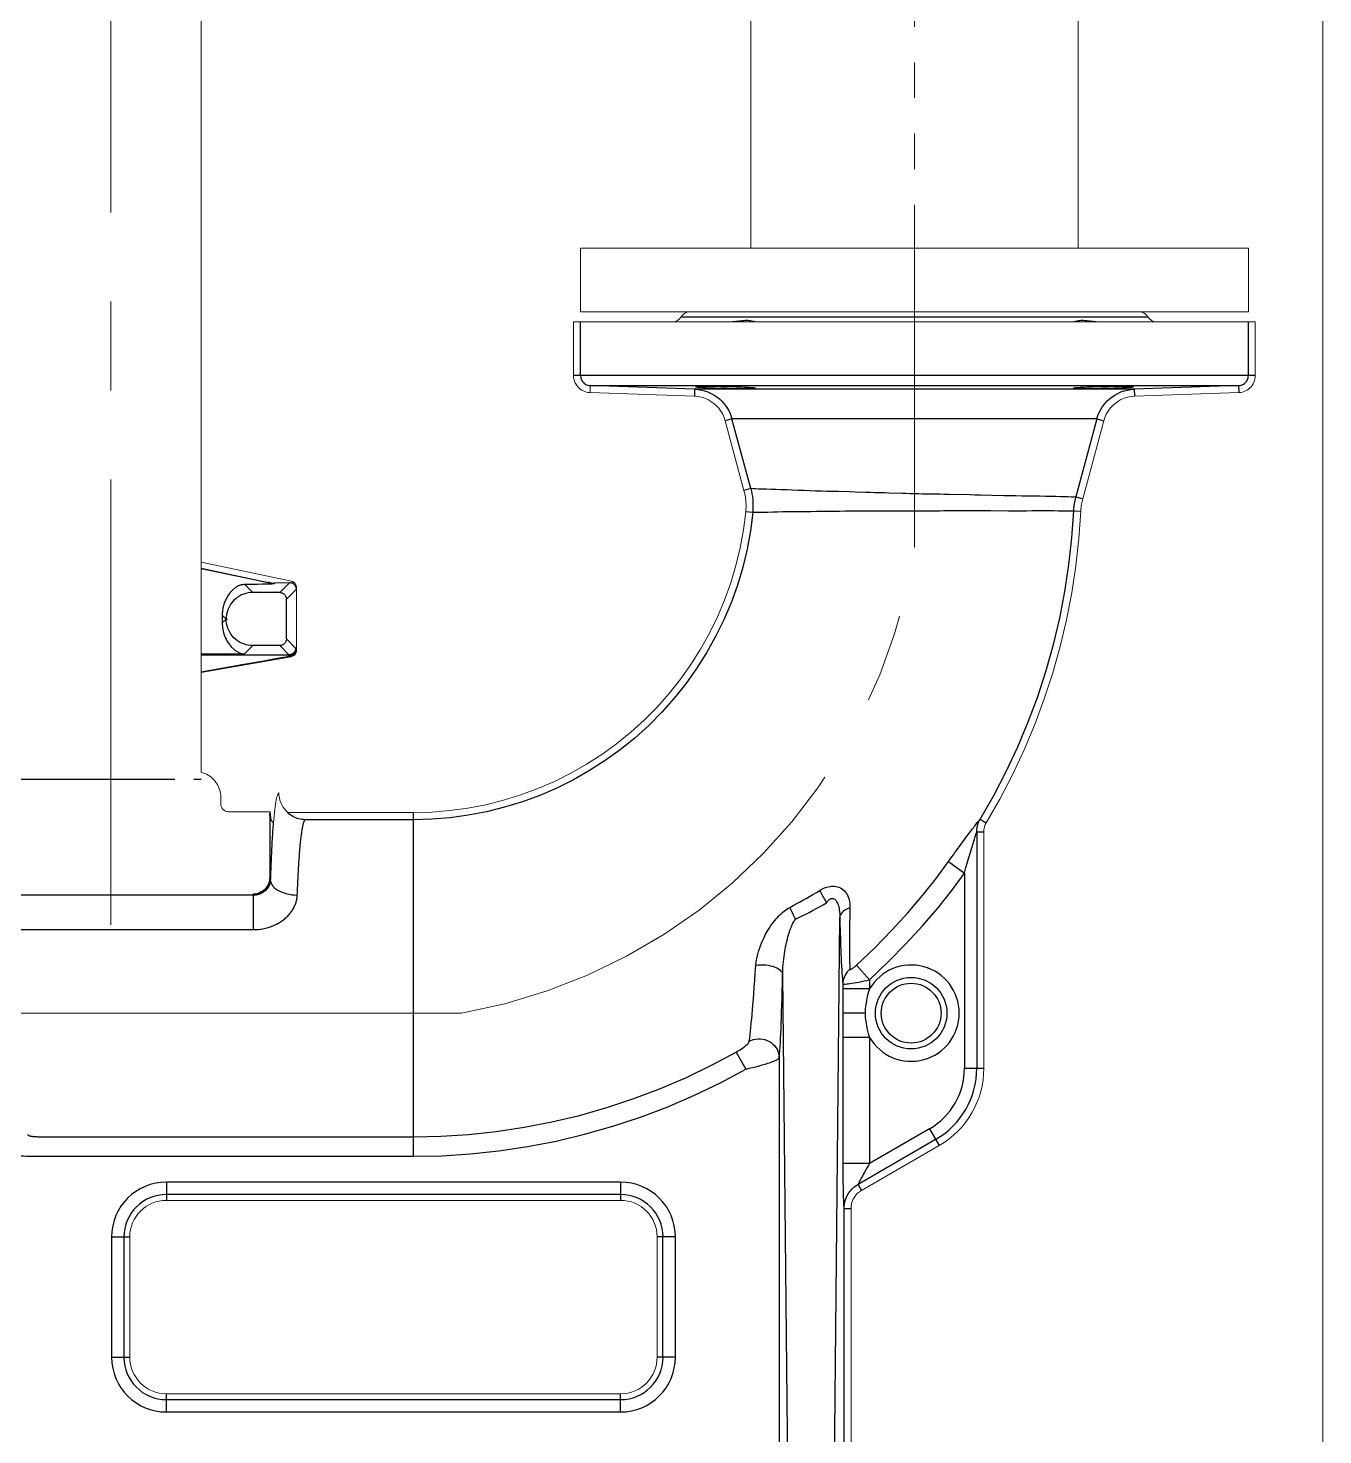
# Model space of a CAD drawing. Header units: millimetres. Extents: x 100 to 940, y 100 to 694.
# Drawn here: x 603.852 to 607.486, y 501.303 to 505.252 of the extents above; entities that cross this region are included whole.
import ezdxf

# ---------------------------------------------------------------- set-up
doc = ezdxf.new("R2010")
doc.units = ezdxf.units.MM
doc.linetypes.add('CENTER', pattern=[2, 1.25, -0.25, 0.25, -0.25])
doc.linetypes.add('SGC_DASHDOT', pattern=[1, 0.5, -0.25, 0, -0.25])
for name, color, linetype, lineweight in [('CL', 1, 'CENTER', 9), ('OUTLINE', 6, 'Continuous', 9), ('PAREDE', 7, 'Continuous', 9), ('SGC-EIXOS', 9, 'SGC_DASHDOT', 9), ('SGC-Tubos (Desenho Bifilar)', 6, 'Continuous', 9)]:
    doc.layers.add(name, color=color, linetype=linetype, lineweight=lineweight)

# ---------------------------------------------------------------- blocks, each defined once
blk = doc.blocks.new('BB-1-CA06-N10-D80-S0-L4149')
at = {"layer": 'SGC-EIXOS'}
blk.add_line((2074.67, 0), (-2074.67, 0), dxfattribs=at)
at = {"layer": 'SGC-Tubos (Desenho Bifilar)'}
for p, q in [((2055.67, 49), (-2055.67, 49)), ((2055.67, -49), (-2055.67, -49))]:
    blk.add_line(p, q, dxfattribs=at)
blk.add_lwpolyline([(-2074.67, -100), (-2074.67, 100), (-2055.67, 100), (-2055.67, -100)], close=True, dxfattribs=at)

msp = doc.modelspace()

# ---------------------------------------------------------------- linework, layer by layer
at = {"color": 7, "linetype": 'Continuous'}
for p, q in [((605.4026, 504.2765), (605.4026, 504.4274)), ((607.277, 504.2765), (607.277, 504.4274)), ((605.7227, 504.2381), (605.4297, 504.2484)), ((607.2498, 504.2484), (606.9568, 504.2381)), ((605.8801, 503.9592), (605.8275, 504.1549)), ((606.852, 504.1549), (606.7931, 503.9359)), ((604.4073, 503.5931), (604.4076, 503.5931)), ((604.2633, 503.1431), (603.8312, 503.1431)), ((604.3375, 503.1431), (604.317, 503.1431)), ((604.5298, 503.0414), (604.531, 503.0519)), ((604.9335, 503.0299), (604.6292, 503.0299)), ((606.5148, 502.9961), (606.5148, 502.3324)), ((606.3992, 502.1321), (606.1814, 502.0063)), ((605.5148, 501.9778), (604.2398, 501.9778)), ((606.1421, 500.7243), (606.1421, 501.9386)), ((604.1207, 501.8587), (604.1207, 501.5212)), ((605.6338, 501.5212), (605.6338, 501.8587)), ((604.2398, 501.4021), (605.5148, 501.4021))]:
    msp.add_line(p, q, dxfattribs=at)
at = {"color": 9, "linetype": 'Continuous'}
for p, q in [((605.6848, 504.4415), (606.9948, 504.4415)), ((607.2966, 504.2765), (605.3829, 504.2765)), ((605.4297, 504.2484), (607.2498, 504.2484)), ((605.7227, 504.2381), (605.722, 504.2185)), ((606.9568, 504.2381), (605.7227, 504.2381)), ((606.9568, 504.2381), (606.9575, 504.2185)), ((607.2498, 504.2484), (607.2505, 504.2287)), ((605.8275, 504.1549), (605.8085, 504.1498)), ((606.852, 504.1549), (605.8275, 504.1549)), ((606.852, 504.1549), (606.871, 504.1498)), ((605.8801, 503.9592), (605.8611, 503.9541)), ((606.1729, 503.9493), (606.1578, 503.9497)), ((606.494, 503.9415), (606.4375, 503.9426)), ((606.5906, 503.9393), (606.5571, 503.9401)), ((606.7931, 503.9359), (606.8121, 503.9308)), ((605.8856, 503.8919), (605.8661, 503.8939)), ((606.1132, 503.8951), (606.0653, 503.8945)), ((606.4098, 503.8963), (606.3734, 503.896)), ((606.7869, 503.8965), (606.8066, 503.8955)), ((604.3375, 503.7357), (604.5258, 503.696)), ((604.531, 503.6934), (604.3375, 503.7342)), ((604.4789, 503.69), (604.4603, 503.6898)), ((604.4825, 503.6676), (604.4603, 503.6898)), ((604.4958, 503.6903), (604.4789, 503.69)), ((604.5089, 503.6906), (604.4958, 503.6903)), ((604.5178, 503.6908), (604.5089, 503.6906)), ((604.5239, 503.691), (604.5178, 503.6908)), ((604.528, 503.6911), (604.5239, 503.691)), ((604.5279, 503.6956), (604.5258, 503.696)), ((604.5291, 503.6953), (604.5279, 503.6956)), ((604.5315, 503.6913), (604.528, 503.6911)), ((604.5302, 503.695), (604.5291, 503.6953)), ((604.5311, 503.6948), (604.5302, 503.695)), ((604.5311, 503.6948), (604.531, 503.6934)), ((604.5337, 503.6914), (604.5315, 503.6913)), ((604.5351, 503.6914), (604.5337, 503.6914)), ((604.5363, 503.6915), (604.5351, 503.6914)), ((604.5374, 503.6916), (604.5363, 503.6915)), ((604.5427, 503.6934), (604.5426, 503.6922)), ((604.5853, 503.6949), (604.5427, 503.6934)), ((604.5853, 503.6949), (604.5581, 503.6676)), ((604.5768, 503.6489), (604.6049, 503.677)), ((604.6049, 503.677), (604.6054, 503.6801)), ((604.5581, 503.6676), (604.4825, 503.6676)), ((604.5768, 503.5372), (604.5768, 503.6489)), ((604.3967, 503.6036), (604.3967, 503.5931)), ((604.4073, 503.5931), (604.3967, 503.6036)), ((604.3967, 503.5825), (604.4073, 503.5931)), ((604.3967, 503.5931), (604.3967, 503.5825)), ((604.4084, 503.5931), (604.4118, 503.593)), ((604.4581, 503.4941), (604.4825, 503.5185)), ((604.5581, 503.5185), (604.4825, 503.5185)), ((604.5838, 503.4928), (604.5581, 503.5185)), ((604.6025, 503.5116), (604.5768, 503.5372)), ((604.4581, 503.4941), (604.3375, 503.4941)), ((604.3375, 503.4928), (604.5838, 503.4928)), ((604.5133, 503.4752), (604.4854, 503.4701)), ((604.5419, 503.4804), (604.5133, 503.4752)), ((604.5624, 503.4842), (604.5419, 503.4804)), ((604.5747, 503.4865), (604.5624, 503.4842)), ((604.5821, 503.4879), (604.5747, 503.4865)), ((604.5871, 503.4889), (604.5821, 503.4879)), ((604.5878, 503.489), (604.5871, 503.4889)), ((604.5874, 503.4907), (604.5878, 503.489)), ((604.5899, 503.4872), (604.5878, 503.489)), ((604.6054, 503.5057), (604.6033, 503.5074)), ((604.4572, 503.4651), (604.3375, 503.444)), ((604.4854, 503.4701), (604.4572, 503.4651)), ((604.5298, 503.0414), (604.5298, 502.8667)), ((604.9335, 503.0299), (604.9335, 503.0496)), ((604.9335, 502.085), (604.9335, 503.0299)), ((606.5241, 503.0313), (606.5409, 503.0211)), ((606.5148, 502.9961), (606.5345, 502.9961)), ((606.4353, 502.9122), (606.48, 502.8802)), ((604.5324, 502.858), (604.5298, 502.8667)), ((606.48, 502.8802), (606.48, 502.3324)), ((604.4836, 502.8186), (604.483, 502.8206)), ((604.4836, 502.8186), (604.4836, 502.7212)), ((606.1144, 501.1445), (606.1302, 502.7553)), ((603.4943, 502.7212), (604.4836, 502.7212)), ((606.1766, 502.6212), (606.2137, 502.5805)), ((605.9696, 502.5944), (605.9839, 501.1407)), ((606.1387, 502.5692), (606.1387, 502.5548)), ((606.2137, 502.5805), (606.2137, 502.5548)), ((606.2137, 502.5548), (606.1387, 502.5548)), ((606.1387, 502.5548), (606.1388, 502.4868)), ((606.1388, 502.4868), (606.1387, 502.4188)), ((606.2014, 502.4868), (606.1388, 502.4868)), ((606.2137, 502.4188), (606.1387, 502.4188)), ((606.1387, 502.4188), (606.1387, 502.0651)), ((606.2137, 502.4188), (606.2137, 502.0651)), ((605.8395, 502.3777), (605.8665, 502.3297)), ((605.9602, 502.3619), (605.9602, 500.9375)), ((606.48, 502.3324), (606.5345, 502.3324)), ((603.879, 502.1401), (604.9335, 502.1401)), ((606.3818, 502.1622), (606.2137, 502.0651)), ((606.3818, 502.1622), (606.409, 502.1151)), ((603.879, 502.0851), (604.9335, 502.0851)), ((606.2137, 502.0651), (606.1387, 502.0651)), ((606.2073, 502.054), (606.1985, 502.0385)), ((605.5148, 502.0125), (604.2398, 502.0125)), ((604.2398, 502.0125), (604.2398, 501.9614)), ((605.5148, 502.0125), (605.5148, 501.9614)), ((606.1814, 502.0063), (606.1912, 501.9893)), ((606.1421, 501.9386), (606.1617, 501.9386)), ((604.0859, 501.8587), (604.1371, 501.8587)), ((604.0859, 501.8587), (604.0859, 501.5212)), ((605.6686, 501.8587), (605.6174, 501.8587)), ((605.6686, 501.5212), (605.6686, 501.8587)), ((604.0859, 501.5212), (604.1371, 501.5212)), ((605.6686, 501.5212), (605.6174, 501.5212)), ((604.2398, 501.3674), (604.2398, 501.4185)), ((605.5148, 501.3674), (605.5148, 501.4185)), ((604.2398, 501.3674), (605.5148, 501.3674))]:
    msp.add_line(p, q, dxfattribs=at)
at = {"color": 7, "linetype": 'Continuous'}
for points in [[(605.8691, 504.431), (605.8649, 504.4308), (605.8606, 504.4305), (605.8561, 504.4301), (605.8516, 504.4295), (605.8471, 504.4288), (605.8425, 504.4283), (605.8381, 504.4279), (605.8337, 504.4276), (605.8294, 504.4274)], [(605.8825, 504.4295), (605.8797, 504.4301), (605.8766, 504.4305), (605.873, 504.4308), (605.8691, 504.431)], [(605.8914, 504.4274), (605.8903, 504.4276), (605.8888, 504.4279), (605.8871, 504.4283), (605.8825, 504.4295)], [(606.7924, 504.4283), (606.7907, 504.4279), (606.7892, 504.4276), (606.7881, 504.4274)], [(606.8104, 504.431), (606.8065, 504.4308), (606.8029, 504.4305), (606.7997, 504.43), (606.7969, 504.4295), (606.7924, 504.4283)], [(606.8502, 504.4274), (606.8458, 504.4276), (606.8414, 504.4279), (606.8369, 504.4283), (606.8324, 504.4289), (606.8278, 504.4295), (606.8233, 504.4301), (606.8189, 504.4305), (606.8146, 504.4308), (606.8104, 504.431)], [(605.4026, 504.2765), (605.4028, 504.273), (605.4034, 504.2696), (605.4045, 504.2662), (605.406, 504.2629), (605.408, 504.2598), (605.4103, 504.257), (605.413, 504.2546), (605.416, 504.2525), (605.4192, 504.2508), (605.4226, 504.2495), (605.4261, 504.2487), (605.4297, 504.2484)], [(607.2498, 504.2484), (607.2533, 504.2487), (607.2567, 504.2495), (607.2601, 504.2507), (607.2633, 504.2524), (607.2664, 504.2545), (607.2691, 504.2569), (607.2714, 504.2597), (607.2734, 504.2628), (607.275, 504.266), (607.2761, 504.2694), (607.2767, 504.2729), (607.277, 504.2765)], [(605.7227, 504.2381), (605.7322, 504.2374), (605.7416, 504.2359), (605.7508, 504.2335), (605.7599, 504.2304), (605.7688, 504.2265), (605.7772, 504.2219), (605.7851, 504.2166), (605.7925, 504.2108), (605.7993, 504.2043), (605.8058, 504.1971), (605.8116, 504.1894), (605.8167, 504.1812), (605.8211, 504.1727), (605.8247, 504.1639), (605.8275, 504.1549)], [(605.7498, 504.2457), (605.7439, 504.2457), (605.7387, 504.2457), (605.7343, 504.2456), (605.7307, 504.2455), (605.7279, 504.2454), (605.7261, 504.2452), (605.7252, 504.245), (605.7251, 504.2449)], [(605.7251, 504.2449), (605.7252, 504.2448), (605.7261, 504.2446), (605.7279, 504.2444), (605.7307, 504.2441), (605.7342, 504.2438), (605.7387, 504.2435), (605.7438, 504.2432), (605.7498, 504.2429), (605.7563, 504.2426), (605.7635, 504.2423)], [(605.8554, 504.2435), (605.8477, 504.2438), (605.8397, 504.2441), (605.8313, 504.2444), (605.8226, 504.2446), (605.8138, 504.2448), (605.805, 504.245), (605.7962, 504.2452), (605.7876, 504.2454), (605.7792, 504.2455), (605.7711, 504.2456), (605.7635, 504.2457), (605.7563, 504.2457), (605.7498, 504.2457)], [(605.7635, 504.2423), (605.7711, 504.242), (605.7792, 504.2417), (605.7876, 504.2414), (605.7962, 504.2412), (605.805, 504.2409), (605.8139, 504.2407), (605.8226, 504.2404), (605.8313, 504.2403), (605.8397, 504.2401), (605.8477, 504.24), (605.8554, 504.2399), (605.8625, 504.2398), (605.8691, 504.2398)], [(605.8938, 504.2408), (605.8937, 504.2409), (605.8928, 504.2412), (605.8909, 504.2414), (605.8882, 504.2417), (605.8846, 504.242), (605.8802, 504.2423), (605.875, 504.2426), (605.8691, 504.2429), (605.8625, 504.2432), (605.8554, 504.2435)], [(605.8691, 504.2398), (605.875, 504.2398), (605.8802, 504.2399), (605.8846, 504.24), (605.8882, 504.2401), (605.8909, 504.2403), (605.8928, 504.2404), (605.8937, 504.2407), (605.8938, 504.2408)], [(606.8241, 504.2435), (606.817, 504.2432), (606.8104, 504.2429), (606.8045, 504.2426), (606.7993, 504.2423), (606.7949, 504.242), (606.7913, 504.2417), (606.7886, 504.2414), (606.7867, 504.2412), (606.7858, 504.2409), (606.7857, 504.2408)], [(606.7857, 504.2408), (606.7858, 504.2407), (606.7868, 504.2404), (606.7886, 504.2403), (606.7913, 504.2401), (606.7949, 504.24), (606.7993, 504.2399), (606.8045, 504.2398), (606.8104, 504.2398)], [(606.8104, 504.2398), (606.817, 504.2398), (606.8241, 504.2399), (606.8318, 504.24), (606.8398, 504.2401), (606.8482, 504.2403), (606.8569, 504.2404), (606.8656, 504.2407), (606.8745, 504.2409), (606.8833, 504.2412), (606.8919, 504.2414), (606.9003, 504.2417), (606.9084, 504.242), (606.916, 504.2423)], [(606.9297, 504.2457), (606.9232, 504.2457), (606.916, 504.2457), (606.9084, 504.2456), (606.9003, 504.2455), (606.8919, 504.2454), (606.8833, 504.2452), (606.8745, 504.245), (606.8657, 504.2448), (606.8569, 504.2446), (606.8483, 504.2444), (606.8399, 504.2441), (606.8318, 504.2438), (606.8241, 504.2435)], [(606.852, 504.1549), (606.8548, 504.1639), (606.8584, 504.1727), (606.8628, 504.1812), (606.8679, 504.1893), (606.8737, 504.197), (606.8801, 504.2042), (606.887, 504.2107), (606.8943, 504.2165), (606.9022, 504.2218), (606.9106, 504.2264), (606.9195, 504.2304), (606.9286, 504.2335), (606.9379, 504.2359), (606.9474, 504.2374), (606.9568, 504.2381)], [(606.916, 504.2423), (606.9232, 504.2426), (606.9297, 504.2429), (606.9357, 504.2432), (606.9408, 504.2435), (606.9453, 504.2438), (606.9489, 504.2441), (606.9516, 504.2444), (606.9534, 504.2446), (606.9543, 504.2448), (606.9545, 504.2449)], [(606.9545, 504.2449), (606.9543, 504.245), (606.9534, 504.2452), (606.9516, 504.2454), (606.9489, 504.2455), (606.9453, 504.2456), (606.9408, 504.2457), (606.9357, 504.2457), (606.9297, 504.2457)], [(605.8801, 503.9592), (605.8819, 503.9519), (605.8835, 503.9445), (605.8847, 503.9371), (605.8856, 503.9296), (605.8862, 503.9221), (605.8865, 503.9145), (605.8865, 503.907), (605.8862, 503.8995), (605.8856, 503.8919)], [(606.7869, 503.8965), (606.7874, 503.9031), (606.788, 503.9098), (606.789, 503.9164), (606.7901, 503.923), (606.7915, 503.9295), (606.7931, 503.936)], [(605.8856, 503.8919), (605.8791, 503.8405), (605.8697, 503.7893), (605.8576, 503.7385), (605.8426, 503.6883), (605.8249, 503.6388), (605.8045, 503.5905), (605.7815, 503.5436), (605.7561, 503.4982), (605.7283, 503.4541), (605.6981, 503.4115), (605.6655, 503.3706), (605.6308, 503.3315), (605.5938, 503.2942), (605.5547, 503.259), (605.5138, 503.2261), (605.4715, 503.1956), (605.4277, 503.1675), (605.3824, 503.1418), (605.3358, 503.1186), (605.288, 503.098), (605.2392, 503.0801), (605.1892, 503.0648), (605.1385, 503.0522), (605.0874, 503.0425), (605.0361, 503.0355), (604.9848, 503.0313), (604.9335, 503.0299)], [(606.5621, 503.0976), (606.5973, 503.1653), (606.6297, 503.2344), (606.6592, 503.3047), (606.6857, 503.3761), (606.7093, 503.4485), (606.7298, 503.5218), (606.7474, 503.5958), (606.7618, 503.6704), (606.7733, 503.7454), (606.7816, 503.8209), (606.7869, 503.8965)], [(606.5148, 502.9961), (606.5148, 502.9977), (606.5149, 502.9994), (606.515, 503.0011), (606.5151, 503.0028), (606.5153, 503.0046), (606.5155, 503.0064), (606.5158, 503.0082), (606.5161, 503.0101), (606.5165, 503.0121), (606.517, 503.014), (606.5175, 503.016), (606.5181, 503.0181), (606.5188, 503.0202), (606.5197, 503.0224), (606.5206, 503.0246), (606.5216, 503.0268), (606.5228, 503.029), (606.5621, 503.0976)], [(604.6292, 503.0299), (604.6247, 503.0301), (604.6203, 503.0305), (604.6159, 503.0312), (604.6115, 503.0322), (604.6072, 503.0335), (604.603, 503.0351), (604.5989, 503.0369), (604.595, 503.039), (604.5912, 503.0413), (604.5875, 503.0438), (604.584, 503.0466), (604.5806, 503.0496)], [(606.1421, 501.9386), (606.1423, 501.9445), (606.143, 501.9502), (606.144, 501.9557), (606.1453, 501.9608), (606.147, 501.9656), (606.1488, 501.9702), (606.1509, 501.9746), (606.1532, 501.9786), (606.1557, 501.9825), (606.1583, 501.9861), (606.1611, 501.9895), (606.1639, 501.9926), (606.1668, 501.9955), (606.1697, 501.9981), (606.1726, 502.0005), (606.1756, 502.0026), (606.1785, 502.0046), (606.1814, 502.0063)]]:
    msp.add_lwpolyline(points, dxfattribs=at)
at = {"color": 9, "linetype": 'Continuous'}
for points in [[(606.0948, 503.9514), (606.0786, 503.9519), (606.0623, 503.9524), (606.0458, 503.9529), (606.0294, 503.9535), (606.013, 503.954), (605.9969, 503.9547), (605.9811, 503.9553), (605.9658, 503.9559), (605.9509, 503.9564), (605.9369, 503.9568), (605.9239, 503.9572), (605.9122, 503.9576), (605.902, 503.958), (605.8937, 503.9584), (605.8872, 503.9587), (605.8827, 503.959), (605.8801, 503.9592)], [(606.1578, 503.9497), (606.1267, 503.9506), (606.0948, 503.9514)], [(606.3041, 503.9454), (606.268, 503.9465), (606.2556, 503.9469), (606.2428, 503.9473), (606.2296, 503.9477), (606.2161, 503.948), (606.2022, 503.9484), (606.1729, 503.9493)], [(606.3866, 503.9435), (606.3745, 503.9437), (606.3626, 503.944), (606.3509, 503.9442), (606.3392, 503.9445), (606.3276, 503.9448), (606.3159, 503.9451), (606.3041, 503.9454)], [(606.4375, 503.9426), (606.4243, 503.9429), (606.4114, 503.9431), (606.3866, 503.9435)], [(606.5571, 503.9401), (606.5248, 503.9408), (606.5091, 503.9412), (606.494, 503.9415)], [(606.7931, 503.936), (606.7905, 503.9357), (606.786, 503.9356), (606.7796, 503.9356), (606.7713, 503.9357), (606.7611, 503.936), (606.7494, 503.9363), (606.7364, 503.9366), (606.7222, 503.9371), (606.7072, 503.9374), (606.6915, 503.9376), (606.6752, 503.9378), (606.6586, 503.938), (606.6417, 503.9383), (606.6247, 503.9386), (606.6076, 503.9389), (606.5906, 503.9393)], [(606.0653, 503.8945), (606.0491, 503.8943), (606.0328, 503.8941), (606.0167, 503.894), (606.0008, 503.8938), (605.9853, 503.8937), (605.9702, 503.8936), (605.9556, 503.8933), (605.9418, 503.8929), (605.929, 503.8925), (605.9175, 503.8921), (605.9073, 503.8919), (605.899, 503.8918), (605.8926, 503.8918), (605.8882, 503.8919), (605.8856, 503.8919)], [(606.2169, 503.8959), (606.189, 503.8957), (606.1744, 503.8956), (606.1595, 503.8955), (606.1443, 503.8954), (606.1289, 503.8953), (606.1132, 503.8951)], [(606.3734, 503.896), (606.3616, 503.8959), (606.3499, 503.8959), (606.3383, 503.8958), (606.3268, 503.8958), (606.3152, 503.8958), (606.3036, 503.8959), (606.2919, 503.8959), (606.28, 503.8959), (606.268, 503.8959), (606.2557, 503.8959), (606.2431, 503.8959), (606.2302, 503.8959), (606.2169, 503.8959)], [(606.4911, 503.8966), (606.4625, 503.8965), (606.4487, 503.8965), (606.4354, 503.8964), (606.4225, 503.8964), (606.4098, 503.8963)], [(606.5534, 503.8965), (606.5373, 503.8966), (606.5215, 503.8966), (606.5061, 503.8966), (606.4911, 503.8966)], [(606.7869, 503.8965), (606.7844, 503.8963), (606.7799, 503.8962), (606.7735, 503.896), (606.7652, 503.8959), (606.755, 503.896), (606.7435, 503.8962), (606.7306, 503.8964), (606.7166, 503.8966), (606.7018, 503.8966), (606.6863, 503.8965), (606.6702, 503.8964), (606.6538, 503.8963), (606.6371, 503.8963), (606.6202, 503.8963), (606.6033, 503.8963), (606.5534, 503.8965)], [(604.4387, 503.6845), (604.4368, 503.6833), (604.4349, 503.682), (604.433, 503.6807), (604.4311, 503.6792), (604.4292, 503.6777), (604.4273, 503.6761), (604.4255, 503.6743), (604.4237, 503.6725), (604.4219, 503.6706), (604.4201, 503.6686), (604.4183, 503.6665), (604.4166, 503.6643), (604.4149, 503.662), (604.4133, 503.6597), (604.4117, 503.6572), (604.4102, 503.6547), (604.4087, 503.652), (604.4073, 503.6492), (604.4059, 503.6464), (604.4046, 503.6434), (604.4034, 503.6403), (604.4022, 503.6372), (604.4012, 503.634), (604.4002, 503.6309), (604.3994, 503.6277), (604.3987, 503.6245), (604.3981, 503.6214), (604.3976, 503.6183), (604.3972, 503.6152), (604.397, 503.6122), (604.3968, 503.6093), (604.3967, 503.6064), (604.3967, 503.6036)], [(604.4448, 503.6876), (604.4438, 503.6872), (604.4427, 503.6867), (604.4417, 503.6861), (604.4407, 503.6856), (604.4397, 503.6851), (604.4387, 503.6845)], [(604.4603, 503.6898), (604.4586, 503.6897), (604.4569, 503.6896), (604.4551, 503.6895), (604.4534, 503.6893), (604.4517, 503.689), (604.4499, 503.6888), (604.4482, 503.6884), (604.4465, 503.6881), (604.4448, 503.6876)], [(604.5426, 503.6922), (604.5413, 503.6922), (604.54, 503.6923), (604.5387, 503.6923), (604.5374, 503.6924), (604.5361, 503.6926), (604.5348, 503.6927), (604.5335, 503.6929), (604.5323, 503.6932), (604.531, 503.6934)], [(604.5311, 503.6948), (604.5324, 503.6945), (604.5337, 503.6943), (604.535, 503.6941), (604.5362, 503.6939), (604.5375, 503.6937), (604.5388, 503.6936), (604.5401, 503.6935), (604.5414, 503.6934), (604.5427, 503.6934)], [(604.5426, 503.6922), (604.5425, 503.6922), (604.5424, 503.6921), (604.5423, 503.6921), (604.5421, 503.692), (604.5418, 503.692), (604.5415, 503.6919), (604.5412, 503.6919), (604.5408, 503.6918), (604.5404, 503.6918), (604.54, 503.6917), (604.5395, 503.6917), (604.539, 503.6917), (604.5385, 503.6916), (604.5374, 503.6916)], [(604.5895, 503.6948), (604.5892, 503.6948), (604.5889, 503.6949), (604.5886, 503.6949), (604.5882, 503.6949), (604.5879, 503.695), (604.5875, 503.695), (604.5871, 503.695), (604.5868, 503.695), (604.5864, 503.695), (604.5861, 503.6949), (604.5857, 503.6949), (604.5853, 503.6949)], [(604.6049, 503.677), (604.6049, 503.6779), (604.6048, 503.6788), (604.6047, 503.6796), (604.6045, 503.6804), (604.6043, 503.6811), (604.6041, 503.6819), (604.6038, 503.6826), (604.6036, 503.6832), (604.6033, 503.6839), (604.603, 503.6845), (604.6027, 503.6851), (604.6023, 503.6857), (604.602, 503.6863), (604.6016, 503.6869), (604.6012, 503.6874), (604.6008, 503.6879), (604.6003, 503.6885), (604.5999, 503.689), (604.5994, 503.6895), (604.5989, 503.6899), (604.5984, 503.6904), (604.5979, 503.6908), (604.5973, 503.6913), (604.5967, 503.6917), (604.5961, 503.6921), (604.5954, 503.6925), (604.5947, 503.6929), (604.594, 503.6933), (604.5932, 503.6936), (604.5923, 503.694), (604.5914, 503.6943), (604.5905, 503.6945), (604.5895, 503.6948)], [(604.4825, 503.6676), (604.476, 503.6674), (604.4695, 503.6665), (604.4631, 503.6651), (604.4569, 503.6631), (604.4509, 503.6606), (604.4451, 503.6576), (604.4396, 503.6542), (604.4344, 503.6502), (604.4296, 503.6458), (604.4252, 503.641), (604.4212, 503.6359), (604.4177, 503.6304), (604.4147, 503.6246), (604.4122, 503.6186), (604.4102, 503.6124), (604.4088, 503.606), (604.4079, 503.5996), (604.4076, 503.5931)], [(604.5581, 503.6676), (604.5606, 503.6675), (604.563, 503.667), (604.5653, 503.6662), (604.5675, 503.6651), (604.5695, 503.6637), (604.5714, 503.6621), (604.573, 503.6602), (604.5744, 503.6582), (604.5754, 503.656), (604.5762, 503.6537), (604.5767, 503.6513), (604.5768, 503.6489)], [(604.4825, 503.5185), (604.476, 503.5188), (604.4695, 503.5196), (604.4631, 503.521), (604.4569, 503.523), (604.4509, 503.5255), (604.4451, 503.5285), (604.4396, 503.532), (604.4344, 503.5359), (604.4296, 503.5403), (604.4252, 503.5451), (604.4212, 503.5503), (604.4177, 503.5558), (604.4147, 503.5615), (604.4122, 503.5675), (604.4102, 503.5737), (604.4088, 503.5801), (604.4079, 503.5866), (604.4076, 503.5931)], [(604.4076, 503.5931), (604.4079, 503.5931), (604.4084, 503.5931)], [(604.3967, 503.5825), (604.3967, 503.5796), (604.3968, 503.5767), (604.397, 503.5737), (604.3973, 503.5707), (604.3977, 503.5676), (604.3982, 503.5645), (604.3988, 503.5613), (604.3995, 503.5582), (604.4003, 503.555), (604.4013, 503.5518), (604.4023, 503.5487), (604.4034, 503.5456), (604.4047, 503.5426), (604.406, 503.5396), (604.4074, 503.5367), (604.4088, 503.534), (604.4103, 503.5313), (604.4118, 503.5288), (604.4134, 503.5264), (604.415, 503.5241), (604.4166, 503.5218), (604.4183, 503.5196), (604.4201, 503.5176), (604.4218, 503.5155), (604.4237, 503.5136), (604.4255, 503.5118), (604.4274, 503.51), (604.4293, 503.5084), (604.4311, 503.5068), (604.433, 503.5054), (604.4349, 503.5041), (604.4368, 503.5028), (604.4387, 503.5016)], [(604.5768, 503.5372), (604.5767, 503.5348), (604.5762, 503.5325), (604.5754, 503.5301), (604.5744, 503.5279), (604.573, 503.5259), (604.5714, 503.524), (604.5695, 503.5224), (604.5675, 503.521), (604.5653, 503.5199), (604.563, 503.5191), (604.5606, 503.5187), (604.5581, 503.5185)], [(604.4387, 503.5016), (604.4418, 503.4999), (604.445, 503.4984), (604.4482, 503.4971), (604.4514, 503.4959), (604.4548, 503.4949), (604.4581, 503.4941)], [(604.6025, 503.5116), (604.6023, 503.5091), (604.6018, 503.5067), (604.601, 503.5044), (604.6, 503.5022), (604.5986, 503.5002), (604.597, 503.4983), (604.5951, 503.4967), (604.5931, 503.4954), (604.5909, 503.4943), (604.5886, 503.4935), (604.5862, 503.493), (604.5838, 503.4928)], [(604.5846, 503.4905), (604.5845, 503.4909), (604.5844, 503.4913), (604.5843, 503.4917), (604.5843, 503.492), (604.5842, 503.4922), (604.5841, 503.4925), (604.584, 503.4926), (604.5839, 503.4928), (604.5838, 503.4928)], [(604.5874, 503.4907), (604.587, 503.4907), (604.5865, 503.4906), (604.5861, 503.4906), (604.5856, 503.4905), (604.5851, 503.4905), (604.5846, 503.4905)], [(604.5846, 503.4905), (604.5849, 503.4901), (604.5852, 503.4898), (604.5855, 503.4896), (604.5857, 503.4894), (604.586, 503.4892), (604.5863, 503.4891), (604.5865, 503.489), (604.5868, 503.4889), (604.5871, 503.4889)], [(604.6033, 503.5074), (604.6031, 503.5054), (604.6027, 503.5035), (604.602, 503.5016), (604.6011, 503.4998), (604.6, 503.4981), (604.5987, 503.4965), (604.5971, 503.4951), (604.5954, 503.4938), (604.5936, 503.4927), (604.5916, 503.4919), (604.5896, 503.4912), (604.5874, 503.4907)], [(604.6033, 503.5074), (604.6032, 503.5057), (604.6029, 503.504), (604.6025, 503.5023), (604.602, 503.5006), (604.6013, 503.499), (604.6004, 503.4975), (604.5994, 503.4961), (604.5983, 503.4948), (604.597, 503.4935), (604.5957, 503.4924), (604.5942, 503.4915), (604.5927, 503.4906), (604.5911, 503.4899), (604.5895, 503.4894), (604.5878, 503.489)], [(604.6033, 503.5074), (604.6032, 503.5086), (604.603, 503.5095), (604.6029, 503.5103), (604.6028, 503.5109), (604.6026, 503.5113), (604.6025, 503.5116)], [(604.5324, 502.858), (604.5327, 502.8661), (604.5329, 502.8742), (604.5332, 502.8821), (604.5335, 502.89), (604.5338, 502.8978), (604.5341, 502.9055), (604.5345, 502.913), (604.5348, 502.9204), (604.5351, 502.9278), (604.5355, 502.9349), (604.5358, 502.942), (604.5362, 502.9489), (604.5365, 502.9557), (604.5369, 502.9624), (604.5372, 502.9689), (604.5376, 502.9752), (604.538, 502.9814), (604.5384, 502.9875), (604.5387, 502.9934), (604.5391, 502.9992), (604.5395, 503.0048), (604.5399, 503.0102), (604.5403, 503.0156), (604.5408, 503.0208)], [(604.6073, 502.8182), (604.6076, 502.8251), (604.6078, 502.8318), (604.6081, 502.8385), (604.6084, 502.8451), (604.6087, 502.8516), (604.609, 502.858), (604.6093, 502.8644), (604.6096, 502.8706), (604.6099, 502.8768), (604.6103, 502.8828), (604.6106, 502.8887), (604.6109, 502.8945), (604.6113, 502.9003), (604.6116, 502.9059), (604.612, 502.9113), (604.6123, 502.9167), (604.6127, 502.9219), (604.6131, 502.927), (604.6135, 502.932), (604.6138, 502.9368), (604.6142, 502.9416), (604.6146, 502.9462), (604.615, 502.9507), (604.6154, 502.9551), (604.6158, 502.9594), (604.6162, 502.9636), (604.6166, 502.9677), (604.617, 502.9716), (604.6175, 502.9755), (604.6179, 502.9793), (604.6183, 502.9829), (604.6188, 502.9864), (604.6192, 502.9898), (604.6197, 502.9931), (604.6201, 502.9962), (604.6206, 502.9993), (604.6211, 503.0021), (604.6215, 503.0049), (604.622, 503.0075), (604.6225, 503.01), (604.6229, 503.0124), (604.6234, 503.0146), (604.6239, 503.0166), (604.6244, 503.0186), (604.6249, 503.0203), (604.6253, 503.022), (604.6258, 503.0235), (604.6263, 503.0248), (604.6268, 503.026), (604.6273, 503.0271), (604.6278, 503.028), (604.6282, 503.0288), (604.6287, 503.0294), (604.6292, 503.0299)], [(606.4353, 502.9122), (606.44, 502.9189), (606.4446, 502.9253), (606.4491, 502.9316), (606.4535, 502.9376), (606.4578, 502.9435), (606.4619, 502.9492), (606.4659, 502.9547), (606.4698, 502.96), (606.4736, 502.9652), (606.4773, 502.9702), (606.4809, 502.975), (606.4843, 502.9796), (606.4876, 502.9841), (606.4908, 502.9884), (606.4939, 502.9925), (606.4969, 502.9964), (606.4997, 503.0002), (606.5025, 503.0038), (606.5051, 503.0072), (606.5076, 503.0105), (606.5099, 503.0135), (606.5122, 503.0164), (606.5143, 503.0191), (606.5162, 503.0216), (606.518, 503.0238), (606.5195, 503.0258), (606.521, 503.0276), (606.5222, 503.0291), (606.5232, 503.0303), (606.5241, 503.0313)], [(606.5, 502.9484), (606.5015, 502.9533), (606.5043, 502.9626)], [(606.5043, 502.9626), (606.5056, 502.9669), (606.5081, 502.9749)], [(606.5081, 502.9749), (606.5092, 502.9786), (606.5114, 502.9854)], [(606.5114, 502.9854), (606.5123, 502.9885), (606.5148, 502.9961)], [(606.4899, 502.9144), (606.4917, 502.9206), (606.4952, 502.9323)], [(606.4952, 502.9323), (606.4968, 502.9379), (606.5, 502.9484)], [(606.1766, 502.6212), (606.2284, 502.6702), (606.2766, 502.7193), (606.3212, 502.7684), (606.3624, 502.817), (606.4003, 502.865), (606.4353, 502.9122)], [(606.48, 502.8802), (606.4821, 502.8875), (606.4842, 502.8946), (606.4861, 502.9014), (606.4899, 502.9144)], [(603.4943, 502.8186), (604.4851, 502.8186), (604.4866, 502.8186), (604.4881, 502.8187), (604.4896, 502.8188), (604.491, 502.819), (604.4925, 502.8192), (604.494, 502.8195), (604.4954, 502.8198), (604.4969, 502.8201), (604.4983, 502.8205), (604.4997, 502.8209), (604.5011, 502.8213), (604.5024, 502.8218), (604.5038, 502.8224), (604.5051, 502.8229), (604.5063, 502.8235), (604.5076, 502.8241), (604.5088, 502.8248), (604.51, 502.8254), (604.5112, 502.8261), (604.5124, 502.8269), (604.5135, 502.8276), (604.5146, 502.8284), (604.5156, 502.8292), (604.5166, 502.83), (604.5176, 502.8308), (604.5186, 502.8317), (604.5195, 502.8325), (604.5204, 502.8334), (604.5213, 502.8343), (604.5221, 502.8352), (604.5229, 502.8361), (604.5237, 502.837), (604.5244, 502.838), (604.5251, 502.8389), (604.5258, 502.8399), (604.5264, 502.8408), (604.527, 502.8418), (604.5276, 502.8428), (604.5281, 502.8438), (604.5286, 502.8448), (604.5291, 502.8458), (604.5296, 502.8468), (604.53, 502.8478), (604.5304, 502.8488), (604.5307, 502.8498), (604.531, 502.8508), (604.5313, 502.8518), (604.5316, 502.8528), (604.5318, 502.8539), (604.532, 502.8549), (604.5322, 502.8559), (604.5323, 502.8569), (604.5324, 502.858)], [(604.5298, 502.8667), (604.5293, 502.8607), (604.5281, 502.8548), (604.5261, 502.8492), (604.5234, 502.8438), (604.52, 502.8388), (604.5159, 502.8342), (604.5113, 502.8302), (604.5063, 502.8269), (604.5008, 502.8242), (604.495, 502.8222), (604.4891, 502.821), (604.483, 502.8206)], [(604.5324, 502.858), (604.5331, 502.8539), (604.5346, 502.8499), (604.5369, 502.846), (604.5398, 502.8422), (604.5435, 502.8386), (604.5478, 502.8352), (604.5528, 502.832), (604.5583, 502.8291), (604.5643, 502.8264), (604.5708, 502.8241), (604.5776, 502.8222), (604.5848, 502.8206), (604.5921, 502.8194), (604.5997, 502.8186), (604.6073, 502.8182)], [(606.0739, 502.8314), (606.0776, 502.8335), (606.0815, 502.8355), (606.0855, 502.8374), (606.0896, 502.8391), (606.0939, 502.8405), (606.0983, 502.8417), (606.1027, 502.8425), (606.107, 502.843), (606.1114, 502.8432), (606.1157, 502.843), (606.1198, 502.8424), (606.1239, 502.8415), (606.1279, 502.8401), (606.1317, 502.8384), (606.1354, 502.8363), (606.1388, 502.8338), (606.1421, 502.8309), (606.1452, 502.8276), (606.148, 502.8238), (606.1505, 502.8198), (606.1527, 502.8153), (606.1546, 502.8106), (606.1562, 502.8055), (606.1573, 502.8002), (606.1582, 502.7946), (606.1586, 502.7887), (606.1586, 502.7826)], [(606.2137, 502.5805), (606.2668, 502.6314), (606.3165, 502.682), (606.3626, 502.7321), (606.4053, 502.7819), (606.4444, 502.8313), (606.48, 502.8802)], [(604.4836, 502.7212), (604.4875, 502.7213), (604.4913, 502.7214), (604.4952, 502.7217), (604.4991, 502.722), (604.5029, 502.7225), (604.5067, 502.723), (604.5105, 502.7237), (604.5142, 502.7244), (604.5179, 502.7253), (604.5216, 502.7262), (604.5252, 502.7272), (604.5287, 502.7283), (604.5322, 502.7295), (604.5357, 502.7307), (604.539, 502.7321), (604.5423, 502.7335), (604.5456, 502.735), (604.5487, 502.7365), (604.5518, 502.7382), (604.5548, 502.7398), (604.5578, 502.7416), (604.5606, 502.7434), (604.5634, 502.7453), (604.5661, 502.7472), (604.5687, 502.7491), (604.5712, 502.7511), (604.5736, 502.7532), (604.576, 502.7553), (604.5782, 502.7574), (604.5804, 502.7595), (604.5825, 502.7617), (604.5845, 502.7639), (604.5864, 502.7662), (604.5883, 502.7685), (604.59, 502.7708), (604.5917, 502.7731), (604.5933, 502.7755), (604.5948, 502.7779), (604.5962, 502.7803), (604.5975, 502.7827), (604.5987, 502.7852), (604.5999, 502.7876), (604.601, 502.7901), (604.602, 502.7926), (604.6029, 502.7951), (604.6037, 502.7977), (604.6045, 502.8002), (604.6051, 502.8028), (604.6057, 502.8053), (604.6062, 502.8079), (604.6066, 502.8105), (604.6069, 502.8131), (604.6072, 502.8157), (604.6073, 502.8182)], [(605.9896, 502.7837), (605.9988, 502.7886), (606.0081, 502.7935), (606.0174, 502.7986), (606.0267, 502.8038), (606.0361, 502.8091), (606.0455, 502.8145), (606.0549, 502.82), (606.0644, 502.8256), (606.0739, 502.8314)], [(606.0739, 502.8314), (606.0757, 502.8277), (606.0776, 502.8239), (606.0797, 502.8201), (606.0817, 502.8162), (606.0839, 502.8123), (606.0861, 502.8084), (606.0884, 502.8045), (606.0907, 502.8006), (606.093, 502.7968)], [(606.093, 502.7968), (606.0946, 502.799), (606.0962, 502.801), (606.0979, 502.8028), (606.0996, 502.8045), (606.1015, 502.806), (606.1033, 502.8072), (606.1052, 502.8082), (606.1071, 502.8088), (606.1089, 502.8091), (606.1108, 502.809), (606.1126, 502.8086), (606.1143, 502.8079), (606.116, 502.8068), (606.1177, 502.8053), (606.1193, 502.8035), (606.1209, 502.8013), (606.1223, 502.7987), (606.1237, 502.7958), (606.125, 502.7925), (606.1261, 502.7888), (606.1271, 502.7849), (606.128, 502.7806), (606.1288, 502.776), (606.1294, 502.7712), (606.1298, 502.7662), (606.1301, 502.7609), (606.1302, 502.7553)], [(605.8944, 502.6214), (605.8952, 502.6288), (605.8963, 502.6364), (605.8978, 502.6441), (605.8997, 502.652), (605.9019, 502.6599), (605.9045, 502.6678), (605.9072, 502.6754), (605.9102, 502.683), (605.9133, 502.6902), (605.9165, 502.6971), (605.9197, 502.7037), (605.923, 502.71), (605.9264, 502.716), (605.9298, 502.7218), (605.9333, 502.7273), (605.9368, 502.7326), (605.9403, 502.7376), (605.9439, 502.7425), (605.9475, 502.7471), (605.9512, 502.7515), (605.9549, 502.7557), (605.9586, 502.7597), (605.9624, 502.7634), (605.9662, 502.767), (605.97, 502.7703), (605.9738, 502.7734), (605.9777, 502.7763), (605.9817, 502.779), (605.9856, 502.7815), (605.9896, 502.7837)], [(605.9896, 502.7837), (605.9912, 502.7801), (605.9928, 502.7764), (605.9945, 502.7727), (605.9963, 502.7689), (605.9981, 502.7651), (606, 502.7613), (606.0018, 502.7576), (606.0038, 502.7539), (606.0057, 502.7502)], [(606.0057, 502.7502), (606.0152, 502.7549), (606.0248, 502.7598), (606.0344, 502.7647), (606.0441, 502.7698), (606.0538, 502.775), (606.0635, 502.7803), (606.0733, 502.7857), (606.0832, 502.7912), (606.093, 502.7968)], [(606.1586, 502.7826), (606.1533, 502.7805), (606.1483, 502.7782), (606.1439, 502.7755), (606.14, 502.7725), (606.1367, 502.7694), (606.134, 502.766), (606.132, 502.7625), (606.1307, 502.7589), (606.1302, 502.7553)], [(606.1586, 502.7826), (606.1584, 502.7728), (606.1582, 502.7627), (606.158, 502.7524), (606.1578, 502.742), (606.1577, 502.7314), (606.1575, 502.7206), (606.1574, 502.7097), (606.1572, 502.6986), (606.1572, 502.6877), (606.1571, 502.6769), (606.1571, 502.6662), (606.1572, 502.6561), (606.1573, 502.6465), (606.1575, 502.6375), (606.1577, 502.6294), (606.158, 502.622), (606.1583, 502.6156), (606.1587, 502.61)], [(605.9696, 502.5944), (605.9698, 502.6015), (605.97, 502.6086), (605.9705, 502.6159), (605.9711, 502.6234), (605.9718, 502.631), (605.9727, 502.6385), (605.9737, 502.6458), (605.9747, 502.6531), (605.9758, 502.66), (605.977, 502.6666), (605.9782, 502.673), (605.9794, 502.6791), (605.9807, 502.6849), (605.982, 502.6904), (605.9833, 502.6958), (605.9847, 502.7009), (605.986, 502.7058), (605.9874, 502.7104), (605.9888, 502.7149), (605.9903, 502.7191), (605.9917, 502.7232), (605.9932, 502.727), (605.9947, 502.7306), (605.9962, 502.7341), (605.9977, 502.7373), (605.9993, 502.7403), (606.0008, 502.7431), (606.0024, 502.7457), (606.0041, 502.748), (606.0057, 502.7502)], [(606.1302, 502.7553), (606.1305, 502.7447), (606.1307, 502.7339), (606.131, 502.7229), (606.1314, 502.7117), (606.1317, 502.7003), (606.1321, 502.6888), (606.1325, 502.677), (606.1329, 502.665), (606.1334, 502.6532), (606.1339, 502.6415), (606.1344, 502.63), (606.135, 502.6191), (606.1356, 502.6088), (606.1362, 502.599), (606.1368, 502.5902), (606.1374, 502.5823), (606.1381, 502.5753), (606.1387, 502.5692)], [(605.8762, 502.4083), (605.8774, 502.4169), (605.8785, 502.4264), (605.8796, 502.4366), (605.8807, 502.4474), (605.8818, 502.4586), (605.883, 502.4705), (605.8841, 502.4831), (605.8852, 502.4962), (605.8864, 502.5104), (605.8876, 502.5258), (605.8888, 502.5421), (605.8901, 502.5599), (605.8915, 502.579), (605.893, 502.5995), (605.8945, 502.6214)], [(605.8944, 502.6214), (605.9012, 502.6223), (605.9082, 502.6227), (605.9153, 502.6227), (605.9223, 502.6223), (605.9292, 502.6214), (605.9358, 502.6201), (605.9421, 502.6184), (605.948, 502.6163), (605.9532, 502.6138), (605.9579, 502.6111), (605.9619, 502.6081), (605.9651, 502.6049), (605.9674, 502.6015), (605.969, 502.598), (605.9696, 502.5944)], [(606.1587, 502.61), (606.1547, 502.6064), (606.1512, 502.6026), (606.148, 502.5984), (606.1453, 502.5939), (606.143, 502.5893), (606.1412, 502.5844), (606.1398, 502.5794), (606.139, 502.5743), (606.1387, 502.5692)], [(606.1587, 502.61), (606.1588, 502.6095), (606.1591, 502.6093), (606.1596, 502.6092), (606.1603, 502.6093), (606.1612, 502.6096), (606.1622, 502.6101), (606.1634, 502.6108), (606.1647, 502.6116), (606.1661, 502.6126), (606.1677, 502.6137), (606.1693, 502.615), (606.1711, 502.6164), (606.1729, 502.6179), (606.1747, 502.6195), (606.1766, 502.6212)], [(605.9602, 502.3619), (605.961, 502.3715), (605.9618, 502.3818), (605.9626, 502.3928), (605.9633, 502.4044), (605.964, 502.4168), (605.9646, 502.4299), (605.9652, 502.4436), (605.9658, 502.458), (605.9664, 502.4736), (605.9669, 502.4903), (605.9675, 502.5082), (605.9681, 502.5275), (605.9686, 502.5483), (605.9691, 502.5707), (605.9696, 502.5944)], [(606.1387, 502.5692), (606.1394, 502.5687), (606.1408, 502.5684), (606.143, 502.5684), (606.1459, 502.5684), (606.1495, 502.5687), (606.1538, 502.5692), (606.1587, 502.5698), (606.1642, 502.5706), (606.1702, 502.5716), (606.1767, 502.5728), (606.1835, 502.5741), (606.1907, 502.5755), (606.1982, 502.5771), (606.2059, 502.5787), (606.2137, 502.5805)], [(606.2137, 502.5548), (606.2102, 502.5442), (606.2072, 502.5332), (606.2048, 502.5221), (606.203, 502.5106), (606.2018, 502.4989), (606.2014, 502.4868)], [(606.2014, 502.4868), (606.2018, 502.4749), (606.203, 502.4632), (606.2048, 502.4517), (606.2072, 502.4405), (606.2101, 502.4295), (606.2137, 502.4188)], [(605.8395, 502.3777), (605.8432, 502.3798), (605.8469, 502.3821), (605.8505, 502.3843), (605.854, 502.3867), (605.8574, 502.389), (605.8606, 502.3913), (605.8635, 502.3936), (605.8663, 502.3958), (605.8687, 502.398), (605.8708, 502.4), (605.8726, 502.402), (605.874, 502.4038), (605.8751, 502.4054), (605.8759, 502.4069), (605.8762, 502.4083)], [(605.8762, 502.4083), (605.882, 502.4109), (605.8881, 502.4129), (605.8944, 502.4142), (605.9009, 502.4148), (605.9074, 502.4147), (605.9138, 502.4139), (605.9201, 502.4125), (605.9262, 502.4103), (605.932, 502.4075), (605.9374, 502.4041), (605.9424, 502.4001), (605.9468, 502.3957), (605.9507, 502.3907), (605.954, 502.3854), (605.9566, 502.3798), (605.9585, 502.374), (605.9597, 502.368), (605.9602, 502.3619)], [(604.9335, 502.1401), (605.0104, 502.1417), (605.0879, 502.1466), (605.1657, 502.1548), (605.2438, 502.1665), (605.322, 502.1815), (605.3996, 502.2), (605.4765, 502.2218), (605.5524, 502.2469), (605.6268, 502.2752), (605.6995, 502.3065), (605.7704, 502.3407), (605.8395, 502.3777)], [(604.9335, 502.0851), (605.013, 502.0866), (605.0928, 502.0917), (605.1727, 502.1002), (605.2531, 502.1123), (605.3337, 502.1278), (605.4136, 502.1467), (605.4926, 502.1692), (605.5709, 502.1952), (605.6476, 502.2242), (605.7222, 502.2563), (605.7952, 502.2914), (605.8665, 502.3297)], [(605.8665, 502.3297), (605.8761, 502.332), (605.8856, 502.3343), (605.8949, 502.3366), (605.9039, 502.339), (605.9126, 502.3415), (605.9207, 502.3439), (605.9283, 502.3462), (605.9352, 502.3486), (605.9414, 502.3509), (605.9467, 502.353), (605.9513, 502.3551), (605.9549, 502.357), (605.9576, 502.3588), (605.9594, 502.3604), (605.9602, 502.3619)], [(603.8509, 502.1459), (603.8511, 502.1452), (603.8517, 502.1446), (603.8525, 502.144), (603.8536, 502.1434), (603.855, 502.1428), (603.8566, 502.1423), (603.8584, 502.1419), (603.8605, 502.1415), (603.8628, 502.1411), (603.8652, 502.1408), (603.8678, 502.1406), (603.8705, 502.1404), (603.8733, 502.1402), (603.8761, 502.1402), (603.879, 502.1401)], [(603.7947, 502.0916), (603.7954, 502.0908), (603.797, 502.0901), (603.7995, 502.0894), (603.8028, 502.0887), (603.8069, 502.0881), (603.8118, 502.0875), (603.8174, 502.087), (603.8236, 502.0866), (603.8304, 502.0862), (603.8377, 502.0859), (603.8454, 502.0856), (603.8535, 502.0854), (603.8618, 502.0852), (603.8704, 502.0851), (603.879, 502.0851)], [(606.1387, 502.0651), (606.1387, 502.0535), (606.1388, 502.0422), (606.1389, 502.0312), (606.139, 502.0206), (606.1391, 502.0103), (606.1392, 502.0007), (606.1394, 501.9917), (606.1396, 501.9833), (606.1398, 501.9756), (606.14, 501.9687), (606.1403, 501.9625), (606.1405, 501.957), (606.1408, 501.9522), (606.141, 501.9482), (606.1413, 501.9448), (606.1415, 501.9421), (606.1418, 501.94), (606.1421, 501.9386)], [(606.2137, 502.0651), (606.2104, 502.0595), (606.2073, 502.054)], [(606.1985, 502.0385), (606.1959, 502.0338), (606.1935, 502.0295), (606.1913, 502.0254), (606.1893, 502.0216), (606.1874, 502.0182), (606.1858, 502.0152), (606.1844, 502.0124), (606.1832, 502.0101), (606.1822, 502.008), (606.1814, 502.0063)]]:
    msp.add_lwpolyline(points, dxfattribs=at)
at = {"color": 7, "linetype": 'Continuous'}
for radius in [0.1003, 0.0839]:
    msp.add_circle((606.3304, 502.4868), radius, dxfattribs=at)
at = {"color": 9, "linetype": 'Continuous'}
for centre, radius, start, end in [((606.3304, 502.4868), 0.1351, 210.2339, 149.7661), ((606.2835, 502.3324), 0.1965, 300, 0), ((604.2398, 501.8587), 0.1538, 90, 180), ((605.5148, 501.8587), 0.1538, 0, 90), ((604.2398, 501.5212), 0.1538, 180, 270), ((605.5148, 501.5212), 0.1538, 270, 0)]:
    msp.add_arc(centre, radius, start, end, dxfattribs=at)
at = {"color": 7, "linetype": 'Continuous'}
for centre, radius, start, end in [((606.2835, 502.3324), 0.2313, 300, 0), ((604.2398, 501.8587), 0.1191, 90, 180), ((605.5148, 501.8587), 0.1191, 0, 90), ((604.2398, 501.5212), 0.1191, 180, 270), ((605.5148, 501.5212), 0.1191, 270, 0)]:
    msp.add_arc(centre, radius, start, end, dxfattribs=at)
at = {"layer": 'CL', "color": 1, "linetype": 'CENTER'}
msp.add_line((604.0843, 502.7345), (604.0843, 547.4501), dxfattribs=at)
at = {"layer": 'CL'}
for p, q in [((606.3398, 504.7382), (606.3398, 503.7937)), ((605.0678, 502.4868), (599.4034, 502.4868))]:
    msp.add_line(p, q, dxfattribs=at)
msp.add_arc((604.799, 504.0209), 1.5574, 279.9395, 351.6108, dxfattribs=at)
at = {"layer": 'OUTLINE'}
for p, q in [((604.3375, 503.1644), (604.3375, 546.0524)), ((605.3829, 504.2765), (605.3829, 504.4274)), ((607.2966, 504.4274), (605.3829, 504.4274)), ((606.9704, 504.4556), (605.7091, 504.4556)), ((607.2966, 504.4274), (607.2966, 504.2765)), ((605.4297, 504.2484), (605.429, 504.2287)), ((605.722, 504.2185), (605.429, 504.2287)), ((607.2505, 504.2287), (606.9575, 504.2185)), ((605.8611, 503.9541), (605.8085, 504.1498)), ((606.871, 504.1498), (606.8121, 503.9308)), ((604.5906, 503.6993), (604.3375, 503.7526)), ((604.5906, 503.6993), (604.5926, 503.6988)), ((604.6054, 503.5057), (604.6054, 503.6801)), ((604.5899, 503.4872), (604.3375, 503.4427)), ((604.3923, 503.0747), (604.3923, 503.0936)), ((604.531, 503.0519), (604.4151, 503.0519)), ((604.531, 503.0519), (604.5337, 503.0279)), ((604.5806, 503.0496), (604.9335, 503.0496)), ((604.5408, 503.0208), (604.5337, 503.0279)), ((606.5345, 502.9961), (606.5345, 502.3324)), ((606.409, 502.1151), (606.1912, 501.9893)), ((605.5148, 501.9614), (604.2398, 501.9614)), ((606.1617, 501.9386), (606.1617, 500.7243)), ((604.1371, 501.8587), (604.1371, 501.5212)), ((605.6174, 501.5212), (605.6174, 501.8587)), ((604.2398, 501.4185), (605.5148, 501.4185))]:
    msp.add_line(p, q, dxfattribs=at)
for points in [[(605.429, 504.2287), (605.4241, 504.2291), (605.4192, 504.2301), (605.4146, 504.2315), (605.4101, 504.2333), (605.4058, 504.2357), (605.4018, 504.2384), (605.398, 504.2416), (605.3946, 504.2451), (605.3916, 504.2489), (605.389, 504.2531), (605.3868, 504.2574), (605.3851, 504.262), (605.3839, 504.2667), (605.3831, 504.2715), (605.3829, 504.2765)], [(607.2966, 504.2765), (607.2964, 504.2715), (607.2956, 504.2667), (607.2944, 504.262), (607.2927, 504.2574), (607.2905, 504.2531), (607.2879, 504.2489), (607.2849, 504.2451), (607.2815, 504.2416), (607.2777, 504.2384), (607.2737, 504.2357), (607.2694, 504.2333), (607.2649, 504.2315), (607.2603, 504.2301), (607.2555, 504.2291), (607.2505, 504.2287)], [(605.8085, 504.1498), (605.8054, 504.1592), (605.8014, 504.1681), (605.7965, 504.1766), (605.7906, 504.1846), (605.784, 504.1918), (605.7766, 504.1984), (605.7686, 504.2041), (605.76, 504.2089), (605.7509, 504.2128), (605.7415, 504.2157), (605.7318, 504.2176), (605.722, 504.2185)], [(606.9575, 504.2185), (606.9477, 504.2176), (606.938, 504.2157), (606.9286, 504.2128), (606.9195, 504.2089), (606.9109, 504.2041), (606.9029, 504.1984), (606.8955, 504.1918), (606.8889, 504.1846), (606.8831, 504.1766), (606.8781, 504.1681), (606.8741, 504.1592), (606.871, 504.1498)], [(605.8661, 503.8939), (605.8666, 503.9006), (605.8669, 503.9074), (605.8669, 503.9141), (605.8666, 503.9209), (605.866, 503.9276), (605.8652, 503.9343), (605.8641, 503.941), (605.8628, 503.9476), (605.8611, 503.9541)], [(606.8121, 503.9308), (606.8111, 503.927), (606.8102, 503.9231), (606.8094, 503.9192), (606.8087, 503.9153), (606.8081, 503.9114), (606.8076, 503.9074), (606.8071, 503.9035), (606.8068, 503.8995), (606.8066, 503.8955)], [(604.9335, 503.0496), (604.9846, 503.051), (605.0355, 503.0552), (605.0861, 503.0622), (605.1362, 503.0719), (605.1858, 503.0842), (605.2346, 503.0993), (605.2825, 503.117), (605.3293, 503.1373), (605.375, 503.1601), (605.4194, 503.1854), (605.4623, 503.2131), (605.5037, 503.243), (605.5433, 503.2752), (605.5812, 503.3094), (605.6171, 503.3457), (605.651, 503.3839), (605.6828, 503.4239), (605.7123, 503.4656), (605.7396, 503.5088), (605.7644, 503.5534), (605.7868, 503.5993), (605.8067, 503.6463), (605.8239, 503.6944), (605.8385, 503.7433), (605.8504, 503.793), (605.8596, 503.8432), (605.8661, 503.8939)], [(606.8066, 503.8955), (606.8012, 503.8188), (606.7927, 503.7423), (606.7811, 503.6663), (606.7664, 503.5908), (606.7486, 503.5159), (606.7278, 503.4419), (606.704, 503.3687), (606.6772, 503.2967), (606.6474, 503.2257), (606.6147, 503.1561), (606.5792, 503.0879), (606.5409, 503.0211)], [(604.5926, 503.6988), (604.5945, 503.698), (604.5963, 503.697), (604.5981, 503.6958)], [(604.5981, 503.6958), (604.5997, 503.6943), (604.6011, 503.6927), (604.6024, 503.6909), (604.6034, 503.6889), (604.6043, 503.6869), (604.6049, 503.6847)], [(604.6049, 503.6847), (604.6053, 503.6824), (604.6054, 503.6801)], [(604.5899, 503.4872), (604.592, 503.4877), (604.5941, 503.4885), (604.596, 503.4894), (604.5978, 503.4906), (604.5995, 503.492), (604.601, 503.4936), (604.6023, 503.4954), (604.6034, 503.4972), (604.6043, 503.4992), (604.6049, 503.5013), (604.6053, 503.5035), (604.6054, 503.5057)], [(604.3375, 503.1626), (604.3424, 503.1613), (604.3474, 503.1595), (604.3522, 503.1574), (604.3569, 503.1549), (604.3614, 503.1521)], [(604.3614, 503.1521), (604.3657, 503.149), (604.3697, 503.1455), (604.3734, 503.1418), (604.3769, 503.1377), (604.38, 503.1335), (604.3829, 503.129), (604.3853, 503.1243), (604.3875, 503.1195), (604.3892, 503.1144), (604.3906, 503.1093), (604.3916, 503.1041), (604.3922, 503.0988), (604.3923, 503.0936)], [(604.5408, 503.0208), (604.5416, 503.0311), (604.5425, 503.0408), (604.5434, 503.0499), (604.5444, 503.0584), (604.5453, 503.0663), (604.5463, 503.0735), (604.5473, 503.08), (604.5483, 503.0858), (604.5493, 503.0909), (604.5504, 503.0952), (604.5514, 503.0988), (604.5524, 503.1017), (604.5535, 503.1037), (604.5545, 503.105), (604.5555, 503.1055)], [(604.5555, 503.1055), (604.5559, 503.0985), (604.5569, 503.0916), (604.5585, 503.0848), (604.5607, 503.0781), (604.5636, 503.0717), (604.5671, 503.0656), (604.5711, 503.0599), (604.5756, 503.0545), (604.5806, 503.0496)], [(604.3923, 503.0747), (604.3925, 503.0723), (604.3928, 503.07), (604.3934, 503.0677), (604.3943, 503.0655), (604.3954, 503.0633), (604.3967, 503.0613), (604.3982, 503.0595), (604.3999, 503.0578), (604.4017, 503.0562), (604.4037, 503.0549), (604.4059, 503.0539), (604.4081, 503.053), (604.4104, 503.0524), (604.4128, 503.052), (604.4151, 503.0519)], [(606.5409, 503.0211), (606.5397, 503.0189), (606.5385, 503.0165), (606.5375, 503.014), (606.5366, 503.0114), (606.5359, 503.0086), (606.5353, 503.0057), (606.5348, 503.0027), (606.5346, 502.9995), (606.5345, 502.9961)], [(606.1912, 501.9893), (606.1855, 501.9856), (606.1803, 501.9812), (606.1756, 501.9762), (606.1715, 501.9707), (606.168, 501.9647), (606.1653, 501.9585), (606.1633, 501.9519), (606.1621, 501.9453), (606.1617, 501.9386)]]:
    msp.add_lwpolyline(points, dxfattribs=at)
for centre, radius, start, end in [((605.6604, 504.4556), 0.0281, 270, 330), ((605.7091, 504.4274), 0.0281, 90, 150), ((606.9704, 504.4274), 0.0281, 30, 90), ((607.0191, 504.4556), 0.0281, 210, 270), ((606.2835, 502.3324), 0.251, 300, 0), ((604.2398, 501.8587), 0.1027, 90, 180), ((605.5148, 501.8587), 0.1027, 0, 90), ((604.2398, 501.5212), 0.1027, 180, 270), ((605.5148, 501.5212), 0.1027, 270, 0)]:
    msp.add_arc(centre, radius, start, end, dxfattribs=at)
at = {"layer": 'PAREDE'}
msp.add_line((607.4862, 546.0524), (607.4862, 500.7056), dxfattribs=at)

# ---------------------------------------------------------------- block references
at = {"layer": 'SGC-Tubos (Desenho Bifilar)', "xscale": 0.009375000000000001, "yscale": 0.009375000000000001, "zscale": 0.009375000000000001, "rotation": 89.99999999999999}
msp.add_blockref('BB-1-CA06-N10-D80-S0-L4149', (606.3398, 523.9056), dxfattribs=at)

doc.saveas('drawing.dxf')
